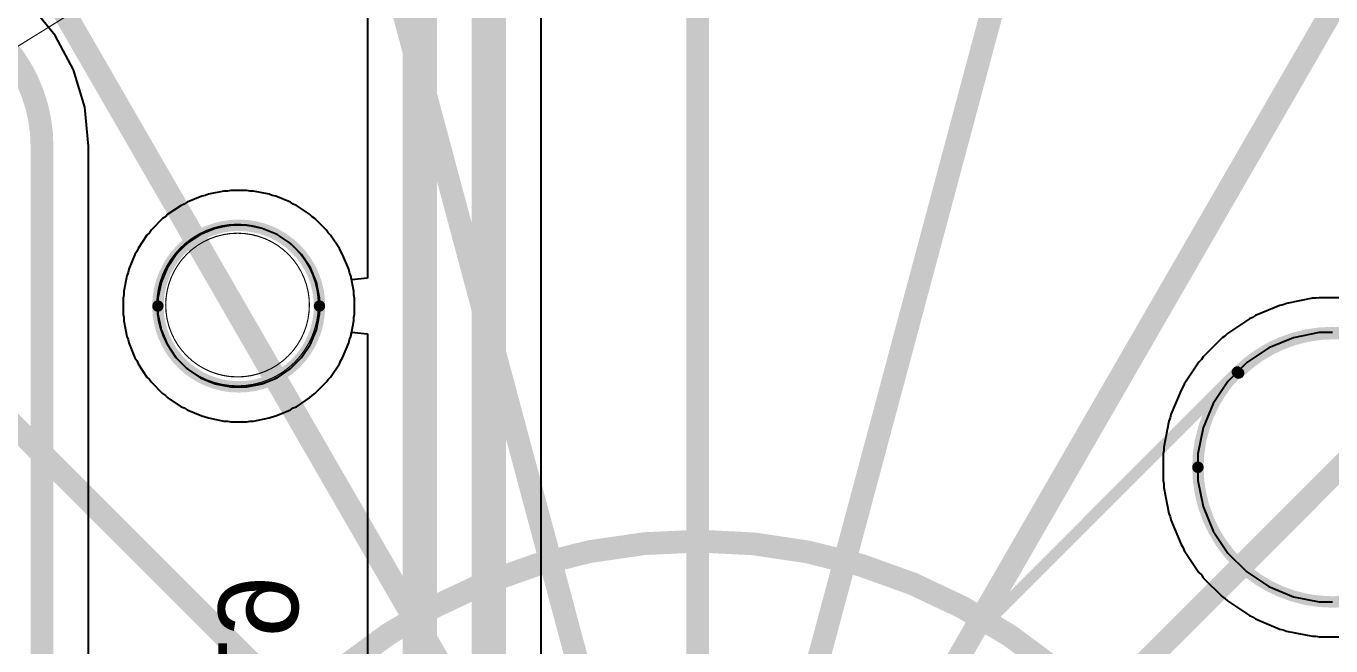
# Model space of a CAD drawing. Header units: inches. Extents: x -7 to 348, y -14 to 159.
# Drawn here: x 28.33 to 42.86, y 24.63 to 31.53 of the extents above; entities that cross this region are included whole.
import ezdxf

# ---------------------------------------------------------------- set-up
doc = ezdxf.new("R2010")
doc.units = ezdxf.units.IN
for name, color, linetype in [('Board Outline', 216, 'Continuous'), ('Bottom Layer', 5, 'Continuous'), ('Bottom Overlay', 54, 'Continuous'), ('Dimension', 6, 'Continuous'), ('Fabrication', 76, 'Continuous'), ('Mechanical 4', 56, 'Continuous'), ('Multi-Layer', 9, 'Continuous'), ('Top Layer', 1, 'Continuous'), ('Top Overlay', 2, 'Continuous')]:
    doc.layers.add(name, color=color, linetype=linetype)
doc.styles.add('Arial', font='', dxfattribs={"height": 0.2})
doc.styles.get('Arial').set_extended_font_data('Arial')

msp = doc.modelspace()

# ---------------------------------------------------------------- linework, layer by layer
at = {"layer": 'Board Outline'}
for points in [[(31.599, 28.416, 0.127, 0.127, 1), (29.799, 28.416, 0.127, 0.127, 1)], [(29.767, 28.416, 0.0635, 0.0635, 1), (29.83, 28.416, 0.0635, 0.0635, 1)], [(31.567, 28.416, 0.0635, 0.0635, 1), (31.63, 28.416, 0.0635, 0.0635, 1)], [(44.382, 26.621, 0.127, 0.127, 1), (41.382, 26.621, 0.127, 0.127, 1)], [(41.35, 26.621, 0.0635, 0.0635, 1), (41.414, 26.621, 0.0635, 0.0635, 1)]]:
    msp.add_lwpolyline(points, format="xyseb", close=True, dxfattribs=at)
at = {"layer": 'Bottom Layer'}
for p, q in [((34.068, 22.31), (34.068, 34.639)), ((32.133, 34.393), (32.133, 28.725)), ((30.326, 29.648), (30.288, 29.64)), ((30.361, 29.662), (30.326, 29.648)), ((30.535, 29.697), (30.361, 29.662)), ((30.573, 29.697), (30.535, 29.697)), ((30.611, 29.704), (30.573, 29.697)), ((30.788, 29.704), (30.611, 29.704)), ((30.826, 29.697), (30.788, 29.704)), ((30.864, 29.697), (30.826, 29.697)), ((31.038, 29.662), (30.864, 29.697)), ((31.073, 29.648), (31.038, 29.662)), ((31.111, 29.64), (31.073, 29.648)), ((30.057, 29.537), (29.91, 29.438)), ((30.093, 29.551), (30.057, 29.537)), ((30.124, 29.572), (30.093, 29.551)), ((30.288, 29.64), (30.124, 29.572)), ((31.274, 29.572), (31.111, 29.64)), ((31.306, 29.551), (31.274, 29.572)), ((31.342, 29.537), (31.306, 29.551)), ((31.489, 29.438), (31.342, 29.537)), ((29.851, 29.39), (29.726, 29.264)), ((29.883, 29.411), (29.851, 29.39)), ((29.91, 29.438), (29.883, 29.411)), ((31.516, 29.411), (31.489, 29.438)), ((31.548, 29.39), (31.516, 29.411)), ((31.673, 29.264), (31.548, 29.39)), ((29.704, 29.233), (29.677, 29.206)), ((29.726, 29.264), (29.704, 29.233)), ((31.694, 29.233), (31.673, 29.264)), ((31.721, 29.206), (31.694, 29.233)), ((29.677, 29.206), (29.579, 29.058)), ((31.82, 29.058), (31.721, 29.206)), ((29.543, 28.991), (29.475, 28.827)), ((29.564, 29.023), (29.543, 28.991)), ((29.579, 29.058), (29.564, 29.023)), ((31.835, 29.023), (31.82, 29.058)), ((31.856, 28.991), (31.835, 29.023)), ((31.924, 28.827), (31.856, 28.991)), ((29.468, 28.79), (29.453, 28.754)), ((29.475, 28.827), (29.468, 28.79)), ((31.931, 28.79), (31.924, 28.827)), ((31.946, 28.754), (31.931, 28.79)), ((29.453, 28.754), (29.418, 28.58)), ((31.955, 28.708), (31.946, 28.754)), ((32.133, 28.725), (31.955, 28.708)), ((29.418, 28.542), (29.411, 28.505)), ((29.411, 28.505), (29.411, 28.327)), ((29.418, 28.58), (29.418, 28.542)), ((42.659, 28.502), (42.369, 28.444)), ((42.697, 28.502), (42.659, 28.502)), ((42.734, 28.509), (42.697, 28.502)), ((43.03, 28.509), (42.734, 28.509)), ((42.296, 28.422), (42.023, 28.309)), ((42.333, 28.43), (42.296, 28.422)), ((42.369, 28.444), (42.333, 28.43)), ((29.411, 28.327), (29.418, 28.29)), ((29.418, 28.29), (29.418, 28.252)), ((29.418, 28.252), (29.453, 28.078)), ((41.956, 28.273), (41.71, 28.109)), ((41.991, 28.288), (41.956, 28.273)), ((42.023, 28.309), (41.991, 28.288)), ((29.453, 28.078), (29.468, 28.042)), ((31.931, 28.042), (31.946, 28.078)), ((31.946, 28.078), (31.955, 28.124)), ((31.955, 28.124), (32.133, 28.107)), ((32.133, 28.107), (32.133, 22.149)), ((41.651, 28.061), (41.442, 27.852)), ((41.683, 28.082), (41.651, 28.061)), ((41.71, 28.109), (41.683, 28.082)), ((29.468, 28.042), (29.475, 28.005)), ((29.475, 28.005), (29.543, 27.841)), ((31.856, 27.841), (31.924, 28.005)), ((31.924, 28.005), (31.931, 28.042)), ((29.543, 27.841), (29.564, 27.809)), ((29.564, 27.809), (29.579, 27.774)), ((29.579, 27.774), (29.677, 27.626)), ((31.721, 27.626), (31.82, 27.774)), ((31.82, 27.774), (31.835, 27.809)), ((31.835, 27.809), (31.856, 27.841)), ((41.394, 27.793), (41.23, 27.547)), ((41.421, 27.82), (41.394, 27.793)), ((41.442, 27.852), (41.421, 27.82)), ((29.677, 27.626), (29.704, 27.599)), ((31.694, 27.599), (31.721, 27.626)), ((29.704, 27.599), (29.726, 27.568)), ((29.726, 27.568), (29.851, 27.442)), ((31.548, 27.442), (31.673, 27.568)), ((31.673, 27.568), (31.694, 27.599)), ((41.194, 27.48), (41.081, 27.207)), ((41.215, 27.512), (41.194, 27.48)), ((41.23, 27.547), (41.215, 27.512)), ((29.851, 27.442), (29.883, 27.421)), ((29.883, 27.421), (29.91, 27.394)), ((29.91, 27.394), (30.057, 27.295)), ((31.342, 27.295), (31.489, 27.394)), ((31.489, 27.394), (31.516, 27.421)), ((31.516, 27.421), (31.548, 27.442)), ((30.057, 27.295), (30.093, 27.281)), ((30.093, 27.281), (30.124, 27.26)), ((30.124, 27.26), (30.288, 27.192)), ((30.288, 27.192), (30.326, 27.184)), ((30.326, 27.184), (30.361, 27.17)), ((31.038, 27.17), (31.073, 27.184)), ((31.073, 27.184), (31.111, 27.192)), ((31.111, 27.192), (31.274, 27.26)), ((31.274, 27.26), (31.306, 27.281)), ((31.306, 27.281), (31.342, 27.295)), ((41.081, 27.207), (41.073, 27.17)), ((30.361, 27.17), (30.535, 27.135)), ((30.535, 27.135), (30.573, 27.135)), ((30.573, 27.135), (30.611, 27.128)), ((30.611, 27.128), (30.788, 27.128)), ((30.788, 27.128), (30.826, 27.135)), ((30.826, 27.135), (30.864, 27.135)), ((30.864, 27.135), (31.038, 27.17)), ((41.059, 27.134), (41.001, 26.845)), ((41.073, 27.17), (41.059, 27.134)), ((41.001, 26.806), (40.994, 26.769)), ((40.994, 26.769), (40.994, 26.473)), ((41.001, 26.845), (41.001, 26.806)), ((40.994, 26.473), (41.001, 26.436)), ((41.001, 26.436), (41.001, 26.397)), ((41.001, 26.397), (41.059, 26.108)), ((41.059, 26.108), (41.073, 26.072)), ((41.073, 26.072), (41.081, 26.035)), ((41.081, 26.035), (41.194, 25.762)), ((41.194, 25.762), (41.215, 25.73)), ((41.215, 25.73), (41.23, 25.695)), ((41.23, 25.695), (41.394, 25.449)), ((41.394, 25.449), (41.421, 25.422)), ((41.421, 25.422), (41.442, 25.39)), ((41.442, 25.39), (41.651, 25.181)), ((41.651, 25.181), (41.683, 25.16)), ((41.683, 25.16), (41.71, 25.133)), ((41.71, 25.133), (41.956, 24.969)), ((41.956, 24.969), (41.991, 24.954)), ((41.991, 24.954), (42.023, 24.933)), ((42.023, 24.933), (42.296, 24.82)), ((42.296, 24.82), (42.333, 24.812)), ((42.333, 24.812), (42.369, 24.798)), ((42.369, 24.798), (42.659, 24.74)), ((42.659, 24.74), (42.697, 24.74)), ((42.697, 24.74), (42.734, 24.733)), ((42.734, 24.733), (43.03, 24.733))]:
    msp.add_line(p, q, dxfattribs=at)
for points in [[(33.485, 22.31, 0.381, 0.381, 0), (33.485, 34.639, 0.381, 0.381, 0)], [(32.716, 20.864, 0.381, 0.381, 0), (32.716, 34.393, 0.381, 0.381, 0)]]:
    msp.add_lwpolyline(points, format="xyseb", dxfattribs=at)
at = {"layer": 'Dimension'}
for points in [[(35.81, 46.467, 0.254, 0.254, 0), (35.811, -6.45, 0.254, 0.254, 0)], [(28.979, 44.954, 0.254, 0.254, 0), (42.676, -6.16, 0.254, 0.254, 0)], [(29.163, -5.347, 0.254, 0.254, 0), (42.363, 43.915, 0.254, 0.254, 0)], [(21.817, 43.704, 0.254, 0.254, 0), (50.067, -5.227, 0.254, 0.254, 0)], [(22.333, -3.876, 0.254, 0.254, 0), (47.833, 40.291, 0.254, 0.254, 0)], [(17.944, 37.336, 0.254, 0.254, 0), (55.362, -0.082, 0.254, 0.254, 0)], [(16.654, 0.307, 0.254, 0.254, 0), (52.716, 36.37, 0.254, 0.254, 0)]]:
    msp.add_lwpolyline(points, format="xyseb", dxfattribs=at)
for points in [[(58.31, 19.467, 0.254, 0.254, 1), (13.31, 19.467, 0.254, 0.254, 1)], [(54.56, 19.467, 0.254, 0.254, 1), (17.06, 19.467, 0.254, 0.254, 1)]]:
    msp.add_lwpolyline(points, format="xyseb", close=True, dxfattribs=at)
at = {"layer": 'Fabrication'}
for points in [[(21.846, 25.026, 0.0127, 0.0127, -0.366777), (38.925, 34.223, 0.0127, 0.0127, 0)], [(21.846, 25.026, 0.0127, 0.0127, -0.366777), (38.925, 34.223, 0.0127, 0.0127, 0)], [(21.846, 25.026, 0.0127, 0.0127, -0.366777), (38.925, 34.223, 0.0127, 0.0127, 0)], [(21.846, 25.026, 0.0127, 0.0127, -0.366777), (38.925, 34.223, 0.0127, 0.0127, 0)], [(22.395, 23.55, 0.0127, 0.0127, -0.436929), (40.83, 32.619, 0.0127, 0.0127, 0)], [(22.395, 23.55, 0.0127, 0.0127, -0.436929), (40.83, 32.619, 0.0127, 0.0127, 0)], [(53.194, 31.333, 0.0127, 0.0127, -1.1671), (15.675, 13.587, 0.0127, 0.0127, 0)], [(53.194, 31.333, 0.0127, 0.0127, -1.1671), (15.675, 13.587, 0.0127, 0.0127, 0)], [(53.194, 31.333, 0.0127, 0.0127, -1.1671), (15.675, 13.587, 0.0127, 0.0127, 0)], [(53.194, 31.333, 0.0127, 0.0127, -1.1671), (15.675, 13.587, 0.0127, 0.0127, 0)], [(54.511, 31.138, 0.0127, 0.0127, -1.205705), (14.177, 15.55, 0.0127, 0.0127, 0)], [(54.511, 31.138, 0.0127, 0.0127, -1.205705), (14.177, 15.55, 0.0127, 0.0127, 0)], [(46.068, 30.495, 0.0127, 0.0127, -1.250986), (21.846, 14.074, 0.0127, 0.0127, 0)], [(46.068, 30.495, 0.0127, 0.0127, -1.250986), (21.846, 14.074, 0.0127, 0.0127, 0)], [(46.068, 30.495, 0.0127, 0.0127, -1.250986), (21.846, 14.074, 0.0127, 0.0127, 0)], [(46.068, 30.495, 0.0127, 0.0127, -1.250986), (21.846, 14.074, 0.0127, 0.0127, 0)], [(44.83, 30.257, 0.0127, 0.0127, -1.342703), (22.394, 15.55, 0.0127, 0.0127, 0)], [(41.821, 27.682, 0.127, 0.127, -1), (43.943, 25.56, 0.127, 0.127, 0)], [(41.821, 27.682, 0.127, 0.127, -1), (43.943, 25.56, 0.127, 0.127, 0)], [(41.821, 27.682, 0.127, 0.127, -1), (43.943, 25.56, 0.127, 0.127, 0)], [(41.821, 27.682, 0.127, 0.127, -1), (43.943, 25.56, 0.127, 0.127, 0)], [(41.835, 27.67, 0.127, 0.127, -1), (43.957, 25.549, 0.127, 0.127, 0)], [(37.94, 23.8, 0.127, 0.127, 0), (41.821, 27.682, 0.127, 0.127, 0)]]:
    msp.add_lwpolyline(points, format="xyseb", dxfattribs=at)
for points in [[(31.599, 28.416, 0.0127, 0.0127, 1), (29.799, 28.416, 0.0127, 0.0127, 1)], [(31.599, 28.416, 0.0127, 0.0127, 1), (29.799, 28.416, 0.0127, 0.0127, 1)], [(31.599, 28.416, 0.0127, 0.0127, 1), (29.799, 28.416, 0.0127, 0.0127, 1)], [(29.795, 28.416, 0.00635, 0.00635, 1), (29.802, 28.416, 0.00635, 0.00635, 1)], [(29.795, 28.416, 0.00635, 0.00635, 1), (29.802, 28.416, 0.00635, 0.00635, 1)], [(29.795, 28.416, 0.00635, 0.00635, 1), (29.802, 28.416, 0.00635, 0.00635, 1)], [(31.595, 28.416, 0.00635, 0.00635, 1), (31.602, 28.416, 0.00635, 0.00635, 1)], [(31.595, 28.416, 0.00635, 0.00635, 1), (31.602, 28.416, 0.00635, 0.00635, 1)], [(31.595, 28.416, 0.00635, 0.00635, 1), (31.602, 28.416, 0.00635, 0.00635, 1)], [(41.79, 27.682, 0.0635, 0.0635, 1), (41.853, 27.682, 0.0635, 0.0635, 1)], [(41.79, 27.682, 0.0635, 0.0635, 1), (41.853, 27.682, 0.0635, 0.0635, 1)], [(41.79, 27.682, 0.0635, 0.0635, 1), (41.853, 27.682, 0.0635, 0.0635, 1)], [(41.79, 27.682, 0.0635, 0.0635, 1), (41.853, 27.682, 0.0635, 0.0635, 1)], [(41.79, 27.682, 0.0635, 0.0635, 1), (41.853, 27.682, 0.0635, 0.0635, 1)], [(41.803, 27.67, 0.0635, 0.0635, 1), (41.867, 27.67, 0.0635, 0.0635, 1)]]:
    msp.add_lwpolyline(points, format="xyseb", close=True, dxfattribs=at)
at = {"layer": 'Mechanical 4'}
for points in [[(50.811, 19.55, 0.0127, 0.0127, 1), (20.811, 19.55, 0.0127, 0.0127, 1)], [(50.811, 19.55, 0.0127, 0.0127, 1), (20.811, 19.55, 0.0127, 0.0127, 1)], [(50.811, 19.55, 0.0127, 0.0127, 1), (20.811, 19.55, 0.0127, 0.0127, 1)], [(50.811, 19.55, 0.0127, 0.0127, 1), (20.811, 19.55, 0.0127, 0.0127, 1)], [(50.825, 19.538, 0.0127, 0.0127, 1), (20.825, 19.538, 0.0127, 0.0127, 1)], [(50.825, 19.538, 0.0127, 0.0127, 1), (20.825, 19.538, 0.0127, 0.0127, 1)], [(50.825, 19.538, 0.0127, 0.0127, 1), (20.825, 19.538, 0.0127, 0.0127, 1)], [(50.825, 19.538, 0.0127, 0.0127, 1), (20.825, 19.538, 0.0127, 0.0127, 1)], [(31.586, 28.427, 0.0127, 0.0127, 1), (29.786, 28.427, 0.0127, 0.0127, 1)], [(31.586, 28.427, 0.0127, 0.0127, 1), (29.786, 28.427, 0.0127, 0.0127, 1)], [(31.586, 28.427, 0.0127, 0.0127, 1), (29.786, 28.427, 0.0127, 0.0127, 1)], [(31.586, 28.427, 0.0127, 0.0127, 1), (29.786, 28.427, 0.0127, 0.0127, 1)], [(31.599, 28.416, 0.0127, 0.0127, 1), (29.799, 28.416, 0.0127, 0.0127, 1)], [(31.599, 28.416, 0.0127, 0.0127, 1), (29.799, 28.416, 0.0127, 0.0127, 1)], [(31.599, 28.416, 0.0127, 0.0127, 1), (29.799, 28.416, 0.0127, 0.0127, 1)], [(31.599, 28.416, 0.0127, 0.0127, 1), (29.799, 28.416, 0.0127, 0.0127, 1)], [(31.486, 28.427, 0.0127, 0.0127, 1), (29.886, 28.427, 0.0127, 0.0127, 1)], [(31.486, 28.427, 0.0127, 0.0127, 1), (29.886, 28.427, 0.0127, 0.0127, 1)], [(31.486, 28.427, 0.0127, 0.0127, 1), (29.886, 28.427, 0.0127, 0.0127, 1)], [(31.486, 28.427, 0.0127, 0.0127, 1), (29.886, 28.427, 0.0127, 0.0127, 1)], [(29.782, 28.427, 0.00635, 0.00635, 1), (29.789, 28.427, 0.00635, 0.00635, 1)], [(29.782, 28.427, 0.00635, 0.00635, 1), (29.789, 28.427, 0.00635, 0.00635, 1)], [(29.782, 28.427, 0.00635, 0.00635, 1), (29.789, 28.427, 0.00635, 0.00635, 1)], [(29.782, 28.427, 0.00635, 0.00635, 1), (29.789, 28.427, 0.00635, 0.00635, 1)], [(29.796, 28.416, 0.00635, 0.00635, 1), (29.803, 28.416, 0.00635, 0.00635, 1)], [(29.796, 28.416, 0.00635, 0.00635, 1), (29.803, 28.416, 0.00635, 0.00635, 1)], [(29.796, 28.416, 0.00635, 0.00635, 1), (29.803, 28.416, 0.00635, 0.00635, 1)], [(29.796, 28.416, 0.00635, 0.00635, 1), (29.803, 28.416, 0.00635, 0.00635, 1)], [(29.882, 28.427, 0.00635, 0.00635, 1), (29.889, 28.427, 0.00635, 0.00635, 1)], [(29.882, 28.427, 0.00635, 0.00635, 1), (29.889, 28.427, 0.00635, 0.00635, 1)], [(29.882, 28.427, 0.00635, 0.00635, 1), (29.889, 28.427, 0.00635, 0.00635, 1)], [(29.882, 28.427, 0.00635, 0.00635, 1), (29.889, 28.427, 0.00635, 0.00635, 1)], [(31.482, 28.427, 0.00635, 0.00635, 1), (31.489, 28.427, 0.00635, 0.00635, 1)], [(31.482, 28.427, 0.00635, 0.00635, 1), (31.489, 28.427, 0.00635, 0.00635, 1)], [(31.482, 28.427, 0.00635, 0.00635, 1), (31.489, 28.427, 0.00635, 0.00635, 1)], [(31.482, 28.427, 0.00635, 0.00635, 1), (31.489, 28.427, 0.00635, 0.00635, 1)], [(31.582, 28.427, 0.00635, 0.00635, 1), (31.589, 28.427, 0.00635, 0.00635, 1)], [(31.582, 28.427, 0.00635, 0.00635, 1), (31.589, 28.427, 0.00635, 0.00635, 1)], [(31.582, 28.427, 0.00635, 0.00635, 1), (31.589, 28.427, 0.00635, 0.00635, 1)], [(31.582, 28.427, 0.00635, 0.00635, 1), (31.589, 28.427, 0.00635, 0.00635, 1)], [(31.596, 28.416, 0.00635, 0.00635, 1), (31.603, 28.416, 0.00635, 0.00635, 1)], [(31.596, 28.416, 0.00635, 0.00635, 1), (31.603, 28.416, 0.00635, 0.00635, 1)], [(31.596, 28.416, 0.00635, 0.00635, 1), (31.603, 28.416, 0.00635, 0.00635, 1)], [(31.596, 28.416, 0.00635, 0.00635, 1), (31.603, 28.416, 0.00635, 0.00635, 1)]]:
    msp.add_lwpolyline(points, format="xyseb", close=True, dxfattribs=at)
at = {"layer": 'Multi-Layer'}
for p, q in [((30.273, 29.214), (30.126, 29.115)), ((30.437, 29.281), (30.273, 29.214)), ((30.611, 29.316), (30.437, 29.281)), ((30.699, 29.316), (30.611, 29.316)), ((30.788, 29.316), (30.699, 29.316)), ((30.962, 29.281), (30.788, 29.316)), ((31.126, 29.214), (30.962, 29.281)), ((31.273, 29.115), (31.126, 29.214)), ((30.126, 29.115), (30, 28.99)), ((31.398, 28.99), (31.273, 29.115)), ((30, 28.99), (29.902, 28.842)), ((31.497, 28.842), (31.398, 28.99)), ((29.902, 28.842), (29.834, 28.679)), ((31.565, 28.679), (31.497, 28.842)), ((29.834, 28.679), (29.799, 28.505)), ((31.599, 28.505), (31.565, 28.679)), ((29.799, 28.505), (29.799, 28.416)), ((31.599, 28.416), (31.599, 28.505)), ((29.799, 28.416), (29.799, 28.416)), ((29.799, 28.416), (29.799, 28.327)), ((31.599, 28.327), (31.599, 28.416)), ((29.799, 28.327), (29.834, 28.153)), ((31.565, 28.153), (31.599, 28.327)), ((29.834, 28.153), (29.902, 27.99)), ((31.497, 27.99), (31.565, 28.153)), ((42.445, 28.063), (42.172, 27.95)), ((42.734, 28.121), (42.445, 28.063)), ((42.882, 28.121), (42.734, 28.121)), ((29.902, 27.99), (30, 27.842)), ((31.398, 27.842), (31.497, 27.99)), ((42.172, 27.95), (41.926, 27.786)), ((30, 27.842), (30.126, 27.717)), ((31.273, 27.717), (31.398, 27.842)), ((41.926, 27.786), (41.717, 27.577)), ((30.126, 27.717), (30.273, 27.618)), ((30.273, 27.618), (30.437, 27.551)), ((30.962, 27.551), (31.126, 27.618)), ((31.126, 27.618), (31.273, 27.717)), ((30.437, 27.551), (30.611, 27.516)), ((30.611, 27.516), (30.699, 27.516)), ((30.699, 27.516), (30.788, 27.516)), ((30.788, 27.516), (30.962, 27.551)), ((41.717, 27.577), (41.553, 27.332)), ((41.553, 27.332), (41.44, 27.059)), ((41.44, 27.059), (41.382, 26.769)), ((41.382, 26.769), (41.382, 26.621)), ((41.382, 26.621), (41.382, 26.621)), ((41.382, 26.621), (41.382, 26.473)), ((41.382, 26.473), (41.44, 26.183)), ((41.44, 26.183), (41.553, 25.911)), ((41.553, 25.911), (41.717, 25.665)), ((41.717, 25.665), (41.926, 25.456)), ((41.926, 25.456), (42.172, 25.292)), ((42.172, 25.292), (42.445, 25.179)), ((42.445, 25.179), (42.734, 25.121)), ((42.734, 25.121), (42.882, 25.121))]:
    msp.add_line(p, q, dxfattribs=at)
at = {"layer": 'Top Layer'}
for p, q in [((28.653, 31.429), (28.486, 31.632)), ((28.858, 31.046), (28.653, 31.429)), ((28.984, 30.63), (28.858, 31.046)), ((29.026, 30.198), (28.984, 30.63)), ((29.026, 17.317), (29.026, 30.198)), ((29.026, 30.198), (29.026, 30.198)), ((30.326, 29.648), (30.288, 29.64)), ((30.361, 29.662), (30.326, 29.648)), ((30.535, 29.697), (30.361, 29.662)), ((30.573, 29.697), (30.535, 29.697)), ((30.611, 29.704), (30.573, 29.697)), ((30.788, 29.704), (30.611, 29.704)), ((30.826, 29.697), (30.788, 29.704)), ((30.864, 29.697), (30.826, 29.697)), ((31.038, 29.662), (30.864, 29.697)), ((31.073, 29.648), (31.038, 29.662)), ((31.111, 29.64), (31.073, 29.648)), ((30.057, 29.537), (29.91, 29.438)), ((30.093, 29.551), (30.057, 29.537)), ((30.124, 29.572), (30.093, 29.551)), ((30.288, 29.64), (30.124, 29.572)), ((31.274, 29.572), (31.111, 29.64)), ((31.306, 29.551), (31.274, 29.572)), ((31.342, 29.537), (31.306, 29.551)), ((31.489, 29.438), (31.342, 29.537)), ((29.851, 29.39), (29.726, 29.264)), ((29.883, 29.411), (29.851, 29.39)), ((29.91, 29.438), (29.883, 29.411)), ((31.516, 29.411), (31.489, 29.438)), ((31.548, 29.39), (31.516, 29.411)), ((31.673, 29.264), (31.548, 29.39)), ((29.704, 29.233), (29.677, 29.206)), ((29.726, 29.264), (29.704, 29.233)), ((31.694, 29.233), (31.673, 29.264)), ((31.721, 29.206), (31.694, 29.233)), ((29.677, 29.206), (29.579, 29.058)), ((31.82, 29.058), (31.721, 29.206)), ((29.543, 28.991), (29.475, 28.827)), ((29.564, 29.023), (29.543, 28.991)), ((29.579, 29.058), (29.564, 29.023)), ((31.835, 29.023), (31.82, 29.058)), ((31.856, 28.991), (31.835, 29.023)), ((31.924, 28.827), (31.856, 28.991)), ((29.468, 28.79), (29.453, 28.754)), ((29.475, 28.827), (29.468, 28.79)), ((31.931, 28.79), (31.924, 28.827)), ((31.946, 28.754), (31.931, 28.79)), ((29.453, 28.754), (29.418, 28.58)), ((31.98, 28.58), (31.946, 28.754)), ((29.418, 28.542), (29.411, 28.505)), ((29.411, 28.505), (29.411, 28.327)), ((29.418, 28.58), (29.418, 28.542)), ((31.98, 28.542), (31.98, 28.58)), ((31.988, 28.505), (31.98, 28.542)), ((31.988, 28.327), (31.988, 28.505)), ((42.659, 28.502), (42.369, 28.444)), ((42.697, 28.502), (42.659, 28.502)), ((42.734, 28.509), (42.697, 28.502)), ((43.03, 28.509), (42.734, 28.509)), ((42.296, 28.422), (42.023, 28.309)), ((42.333, 28.43), (42.296, 28.422)), ((42.369, 28.444), (42.333, 28.43)), ((29.411, 28.327), (29.418, 28.29)), ((29.418, 28.29), (29.418, 28.252)), ((29.418, 28.252), (29.453, 28.078)), ((31.946, 28.078), (31.98, 28.252)), ((31.98, 28.29), (31.988, 28.327)), ((31.98, 28.252), (31.98, 28.29)), ((41.956, 28.273), (41.71, 28.109)), ((41.991, 28.288), (41.956, 28.273)), ((42.023, 28.309), (41.991, 28.288)), ((29.453, 28.078), (29.468, 28.042)), ((31.931, 28.042), (31.946, 28.078)), ((41.651, 28.061), (41.442, 27.852)), ((41.683, 28.082), (41.651, 28.061)), ((41.71, 28.109), (41.683, 28.082)), ((29.468, 28.042), (29.475, 28.005)), ((29.475, 28.005), (29.543, 27.841)), ((31.856, 27.841), (31.924, 28.005)), ((31.924, 28.005), (31.931, 28.042)), ((29.543, 27.841), (29.564, 27.809)), ((29.564, 27.809), (29.579, 27.774)), ((29.579, 27.774), (29.677, 27.626)), ((31.721, 27.626), (31.82, 27.774)), ((31.82, 27.774), (31.835, 27.809)), ((31.835, 27.809), (31.856, 27.841)), ((41.394, 27.793), (41.23, 27.547)), ((41.421, 27.82), (41.394, 27.793)), ((41.442, 27.852), (41.421, 27.82)), ((29.677, 27.626), (29.704, 27.599)), ((31.694, 27.599), (31.721, 27.626)), ((29.704, 27.599), (29.726, 27.568)), ((29.726, 27.568), (29.851, 27.442)), ((31.548, 27.442), (31.673, 27.568)), ((31.673, 27.568), (31.694, 27.599)), ((41.194, 27.48), (41.081, 27.207)), ((41.215, 27.512), (41.194, 27.48)), ((41.23, 27.547), (41.215, 27.512)), ((29.851, 27.442), (29.883, 27.421)), ((29.883, 27.421), (29.91, 27.394)), ((29.91, 27.394), (30.057, 27.295)), ((31.342, 27.295), (31.489, 27.394)), ((31.489, 27.394), (31.516, 27.421)), ((31.516, 27.421), (31.548, 27.442)), ((30.057, 27.295), (30.093, 27.281)), ((30.093, 27.281), (30.124, 27.26)), ((30.124, 27.26), (30.288, 27.192)), ((30.288, 27.192), (30.326, 27.184)), ((30.326, 27.184), (30.361, 27.17)), ((31.038, 27.17), (31.073, 27.184)), ((31.073, 27.184), (31.111, 27.192)), ((31.111, 27.192), (31.274, 27.26)), ((31.274, 27.26), (31.306, 27.281)), ((31.306, 27.281), (31.342, 27.295)), ((41.081, 27.207), (41.073, 27.17)), ((30.361, 27.17), (30.535, 27.135)), ((30.535, 27.135), (30.573, 27.135)), ((30.573, 27.135), (30.611, 27.128)), ((30.611, 27.128), (30.788, 27.128)), ((30.788, 27.128), (30.826, 27.135)), ((30.826, 27.135), (30.864, 27.135)), ((30.864, 27.135), (31.038, 27.17)), ((41.059, 27.134), (41.001, 26.845)), ((41.073, 27.17), (41.059, 27.134)), ((41.001, 26.806), (40.994, 26.769)), ((40.994, 26.769), (40.994, 26.473)), ((41.001, 26.845), (41.001, 26.806)), ((40.994, 26.473), (41.001, 26.436)), ((41.001, 26.436), (41.001, 26.397)), ((41.001, 26.397), (41.059, 26.108)), ((41.059, 26.108), (41.073, 26.072)), ((41.073, 26.072), (41.081, 26.035)), ((41.081, 26.035), (41.194, 25.762)), ((41.194, 25.762), (41.215, 25.73)), ((41.215, 25.73), (41.23, 25.695)), ((41.23, 25.695), (41.394, 25.449)), ((41.394, 25.449), (41.421, 25.422)), ((41.421, 25.422), (41.442, 25.39)), ((41.442, 25.39), (41.651, 25.181)), ((41.651, 25.181), (41.683, 25.16)), ((41.683, 25.16), (41.71, 25.133)), ((41.71, 25.133), (41.956, 24.969)), ((41.956, 24.969), (41.991, 24.954)), ((41.991, 24.954), (42.023, 24.933)), ((42.023, 24.933), (42.296, 24.82)), ((42.296, 24.82), (42.333, 24.812)), ((42.333, 24.812), (42.369, 24.798)), ((42.369, 24.798), (42.659, 24.74)), ((42.659, 24.74), (42.697, 24.74)), ((42.697, 24.74), (42.734, 24.733)), ((42.734, 24.733), (43.03, 24.733))]:
    msp.add_line(p, q, dxfattribs=at)
for points in [[(23.96, 38.675, 2.032, 2.032, -0.53877), (58.062, 22.885, 2.032, 2.032, 0)], [(28.01, 31.398, 0.254, 0.254, -0.198997), (28.508, 30.198, 0.254, 0.254, 0)], [(28.508, 30.198, 0.254, 0.254, 0), (28.508, 30.198, 0.254, 0.254, 0)], [(28.508, 17.317, 0.254, 0.254, 0), (28.508, 30.198, 0.254, 0.254, 0)]]:
    msp.add_lwpolyline(points, format="xyseb", dxfattribs=at)
msp.add_lwpolyline([(28.444, 30.198, 0.127, 0.127, 1), (28.571, 30.198, 0.127, 0.127, 1)], format="xyseb", close=True, dxfattribs=at)
msp.add_lwpolyline([(28.444, 30.198, 0.127, 0.127, 1), (28.571, 30.198, 0.127, 0.127, 1)], format="xyseb", close=True, dxfattribs=at)
msp.add_lwpolyline([(28.444, 30.198, 0.127, 0.127, 1), (28.571, 30.198, 0.127, 0.127, 1)], format="xyseb", close=True, dxfattribs=at)
msp.add_lwpolyline([(28.444, 30.198, 0.127, 0.127, 1), (28.571, 30.198, 0.127, 0.127, 1)], format="xyseb", close=True, dxfattribs=at)
at = {"layer": 'Top Overlay'}
msp.add_lwpolyline([(50.81, 19.467, 0.254, 0.254, 1), (20.81, 19.467, 0.254, 0.254, 1)], format="xyseb", close=True, dxfattribs=at)
msp.add_lwpolyline([(32.268, 14.397, 0.254, 0.254, -3.227024), (39.339, 14.383, 0.254, 0.254, 0)], format="xyseb", dxfattribs=at)

# ---------------------------------------------------------------- texts
at = {"layer": 'Bottom Overlay', "style": 'Arial', "text_generation_flag": 2}
msp.add_text('C19', height=0.889, rotation=270, dxfattribs=at).set_placement((30.472, 23.135))

doc.saveas('drawing.dxf')
